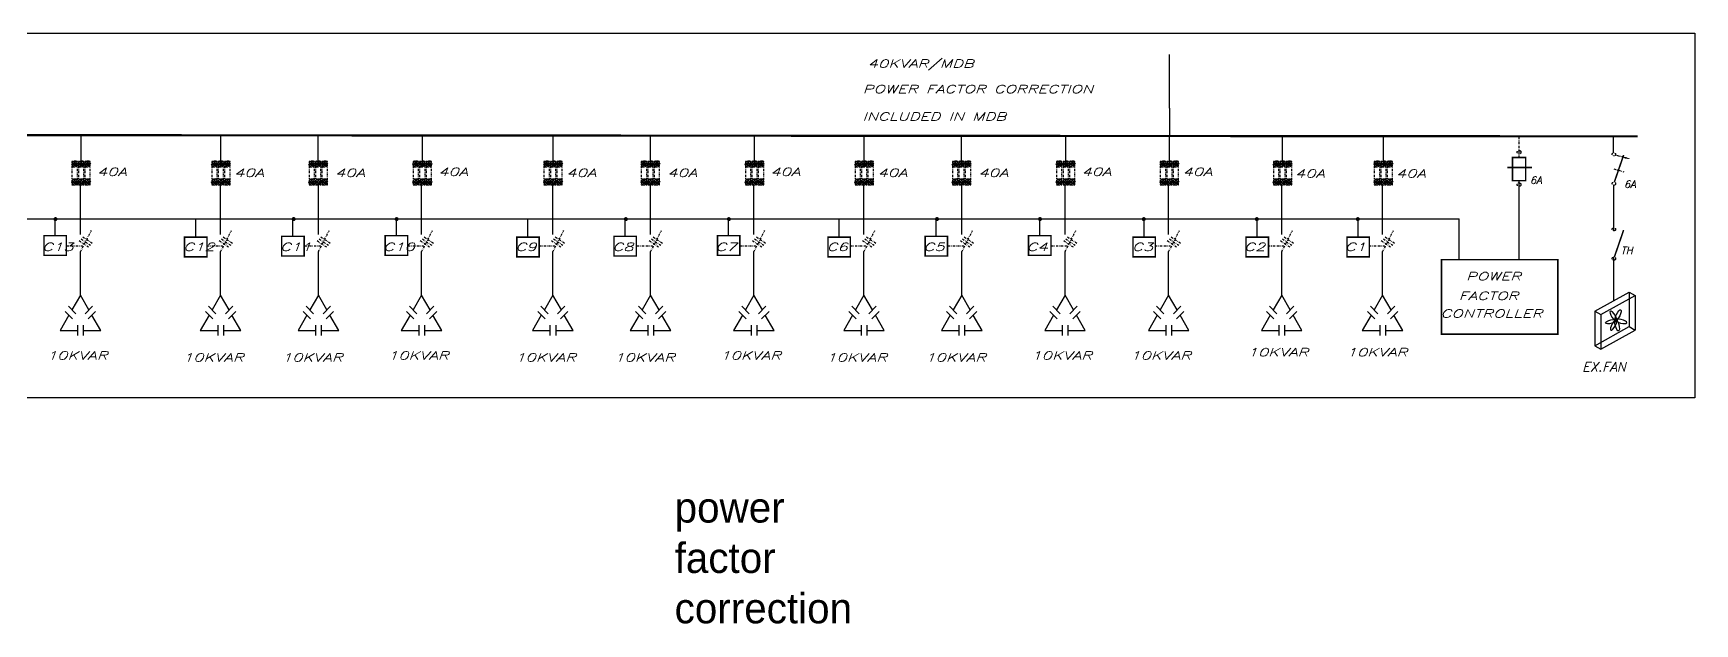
# Model space of a CAD drawing. Header units: metres. Extents: x 228 to 21688, y 132 to 9022.
# Drawn here: x 737.2 to 1135.9, y 254.5 to 396.2 of the extents above; entities that cross this region are included whole.
import ezdxf

# ---------------------------------------------------------------- set-up
doc = ezdxf.new("R2010")
doc.units = ezdxf.units.M
doc.header["$MEASUREMENT"] = 0
doc.linetypes.add('CONTINUA', pattern=[0])
doc.linetypes.add('DASHDOT', pattern=[1, 0.5, -0.25, 0, -0.25])
for name, color, linetype in [('1625', 7, 'DASHDOT'), ('AR-PUERTAS', 2, 'Continuous'), ('BODY', 7, 'Continuous'), ('DB', 3, 'Continuous'), ('E-quip', 2, 'Continuous'), ('LIGHT', 4, 'Continuous')]:
    doc.layers.add(name, color=color, linetype=linetype)
doc.styles.add('ITALICC', font='italicc')
doc.styles.add('STYLE100', font='romans.shx', dxfattribs={"width": 1.5, "oblique": 20, "height": 15})

# ---------------------------------------------------------------- blocks, each defined once
blk = doc.blocks.new('*X150')
at = {"color": 0, "linetype": 'Continuous'}
for p, q in [((6.81, 19.72), (7.08, 19.98)), ((6.82, 19.9), (6.9, 19.98)), ((7.15, 19.72), (6.89, 19.98)), ((7.13, 19.92), (7.06, 19.98)), ((7.08, 19.61), (6.81, 19.88)), ((6.9, 19.61), (6.82, 19.69)), ((6.88, 19.61), (7.15, 19.88)), ((7.06, 19.61), (7.12, 19.68))]:
    blk.add_line(p, q, dxfattribs=at)
blk = doc.blocks.new('A$C23905605')
at = {"linetype": 'Continuous'}
for p, q in [((0, 2.48), (2.25, 3.73)), ((0.39, 2.26), (2.64, 3.5)), ((2.25, 3.73), (2.25, 1.47)), ((0, 2.48), (0, 0.22)), ((0, 0.22), (2.25, 1.47)), ((0.39, 0), (2.64, 1.24))]:
    blk.add_line(p, q, dxfattribs=at)
at = {"layer": 'BODY', "linetype": 'Continuous'}
for p, q in [((2.25, 3.73), (2.64, 3.5)), ((2.64, 3.5), (2.64, 1.24)), ((0, 2.48), (0, 0.22)), ((0, 2.48), (0.39, 2.26)), ((0.39, 2.26), (0.39, 0)), ((2.25, 1.47), (2.64, 1.24)), ((0, 0.22), (0.39, 0))]:
    blk.add_line(p, q, dxfattribs=at)
at = {"layer": 'BODY', "linetype": 'Continuous', "const_width": 0.0735}
blk.add_lwpolyline([(1.32, 1.89, 1), (1.46, 1.89, 1)], format="xyb", close=True, dxfattribs=at)
at = {"layer": 'BODY', "linetype": 'Continuous', "extrusion": (0, 0, -1)}
for centre, major_axis in [((1.22, 2.15), (0.208, -0.336)), ((1.24, 1.59), (0.19, 0.346)), ((1.7, 1.82), (-0.383, 0.099))]:
    blk.add_ellipse(centre, major_axis=major_axis, ratio=0.297009, dxfattribs=at)
at = {"layer": 'BODY', "linetype": 'Continuous'}
for centre, major_axis in [((1.52, 2.22), (-0.177, -0.354)), ((1.08, 1.8), (0.384, 0.092)), ((1.45, 1.57), (-0.099, 0.383))]:
    blk.add_ellipse(centre, major_axis=major_axis, ratio=0.297009, dxfattribs=at)
blk = doc.blocks.new('A$C76A83806')
at = {"xscale": 0.3827515256249782, "yscale": 0.3827515256249782, "zscale": 0.3827515256249782}
blk.add_blockref('A$C23905605', (0, 0), dxfattribs=at)
blk = doc.blocks.new('PFC')
at = {"layer": 'DB', "linetype": 'CONTINUA', "ltscale": 5}
for p, q in [((0, 0), (-59, -102)), ((59, -102), (0, 0)), ((-105, -112), (-54, -163)), ((-84, -76), (-33, -128)), ((84, -76), (33, -128)), ((105, -112), (54, -163)), ((-80, -138), (-141, -244)), ((-20, -208), (-20, -280)), ((20, -208), (20, -280)), ((141, -244), (79, -138)), ((-141, -244), (-20, -244)), ((20, -244), (141, -244))]:
    blk.add_line(p, q, dxfattribs=at)

msp = doc.modelspace()

# ---------------------------------------------------------------- linework, layer by layer
at = {"layer": '1625', "color": 2}
for p, q in [((1093.79, 366.4), (1093.79, 371.47)), ((1117.68, 366.74), (1116.84, 366.98)), ((747.82, 365.46), (746.52, 365.46)), ((746.52, 365.46), (746.52, 359.86)), ((747.82, 359.86), (747.82, 365.46)), ((748.07, 365.46), (748.07, 359.86)), ((749.37, 365.46), (748.07, 365.46)), ((749.37, 359.86), (749.37, 365.46)), ((749.61, 365.46), (749.61, 359.86)), ((750.92, 365.46), (749.61, 365.46)), ((750.92, 359.86), (750.92, 365.46)), ((781.35, 365.46), (780.05, 365.46)), ((780.05, 365.46), (780.05, 359.86)), ((781.35, 359.86), (781.35, 365.46)), ((781.6, 365.46), (781.6, 359.86)), ((782.9, 365.46), (781.6, 365.46)), ((782.9, 359.86), (782.9, 365.46)), ((783.15, 365.46), (783.15, 359.86)), ((784.45, 365.46), (783.15, 365.46)), ((784.45, 359.86), (784.45, 365.46)), ((804.7, 365.46), (803.4, 365.46)), ((803.4, 365.46), (803.4, 359.86)), ((804.7, 359.86), (804.7, 365.46)), ((804.95, 365.46), (804.95, 359.86)), ((806.25, 365.46), (804.95, 365.46)), ((806.25, 359.86), (806.25, 365.46)), ((806.5, 365.46), (806.5, 359.86)), ((807.8, 365.46), (806.5, 365.46)), ((807.8, 359.86), (807.8, 365.46)), ((829.69, 365.46), (828.38, 365.46)), ((828.38, 365.46), (828.38, 359.86)), ((829.69, 359.86), (829.69, 365.46)), ((829.93, 365.46), (829.93, 359.86)), ((831.24, 365.46), (829.93, 365.46)), ((831.24, 359.86), (831.24, 365.46)), ((831.48, 365.46), (831.48, 359.86)), ((832.79, 365.46), (831.48, 365.46)), ((832.79, 359.86), (832.79, 365.46)), ((861.08, 365.46), (859.77, 365.46)), ((859.77, 365.46), (859.77, 359.86)), ((861.08, 359.86), (861.08, 365.46)), ((861.32, 365.46), (861.32, 359.86)), ((862.62, 365.46), (861.32, 365.46)), ((862.62, 359.86), (862.62, 365.46)), ((862.87, 365.46), (862.87, 359.86)), ((864.17, 365.46), (862.87, 365.46)), ((864.17, 359.86), (864.17, 365.46)), ((884.43, 365.46), (883.12, 365.46)), ((883.12, 365.46), (883.12, 359.86)), ((884.43, 359.86), (884.43, 365.46)), ((884.67, 365.46), (884.67, 359.86)), ((885.97, 365.46), (884.67, 365.46)), ((885.97, 359.86), (885.97, 365.46)), ((886.22, 365.46), (886.22, 359.86)), ((887.52, 365.46), (886.22, 365.46)), ((887.52, 359.86), (887.52, 365.46)), ((909.41, 365.46), (908.11, 365.46)), ((908.11, 365.46), (908.11, 359.86)), ((909.41, 359.86), (909.41, 365.46)), ((909.65, 365.46), (909.65, 359.86)), ((910.96, 365.46), (909.65, 365.46)), ((910.96, 359.86), (910.96, 365.46)), ((911.2, 365.46), (911.2, 359.86)), ((912.51, 365.46), (911.2, 365.46)), ((912.51, 359.86), (912.51, 365.46)), ((935.73, 365.46), (934.42, 365.46)), ((934.42, 365.46), (934.42, 359.86)), ((935.73, 359.86), (935.73, 365.46)), ((935.97, 365.46), (935.97, 359.86)), ((937.28, 365.46), (935.97, 365.46)), ((937.28, 359.86), (937.28, 365.46)), ((937.52, 365.46), (937.52, 359.86)), ((938.82, 365.46), (937.52, 365.46)), ((938.82, 359.86), (938.82, 365.46)), ((959.08, 365.46), (957.77, 365.46)), ((957.77, 365.46), (957.77, 359.86)), ((959.08, 359.86), (959.08, 365.46)), ((959.32, 365.46), (959.32, 359.86)), ((960.63, 365.46), (959.32, 365.46)), ((960.63, 359.86), (960.63, 365.46)), ((960.87, 365.46), (960.87, 359.86)), ((962.17, 365.46), (960.87, 365.46)), ((962.17, 359.86), (962.17, 365.46)), ((984.06, 365.46), (982.76, 365.46)), ((982.76, 365.46), (982.76, 359.86)), ((984.06, 359.86), (984.06, 365.46)), ((984.31, 365.46), (984.31, 359.86)), ((985.61, 365.46), (984.31, 365.46)), ((985.61, 359.86), (985.61, 365.46)), ((985.85, 365.46), (985.85, 359.86)), ((987.16, 365.46), (985.85, 365.46)), ((987.16, 359.86), (987.16, 365.46)), ((1008.97, 365.46), (1007.66, 365.46)), ((1007.66, 365.46), (1007.66, 359.86)), ((1008.97, 359.86), (1008.97, 365.46)), ((1009.21, 365.46), (1009.21, 359.86)), ((1010.52, 365.46), (1009.21, 365.46)), ((1010.52, 359.86), (1010.52, 365.46)), ((1010.76, 365.46), (1010.76, 359.86)), ((1012.06, 365.46), (1010.76, 365.46)), ((1012.06, 359.86), (1012.06, 365.46)), ((1034.78, 365.46), (1034.78, 359.86)), ((1036.09, 365.46), (1034.78, 365.46)), ((1036.09, 359.86), (1036.09, 365.46)), ((1037.64, 365.46), (1036.33, 365.46)), ((1036.33, 365.46), (1036.33, 359.86)), ((1037.64, 359.86), (1037.64, 365.46)), ((1039.18, 365.46), (1037.88, 365.46)), ((1037.88, 365.46), (1037.88, 359.86)), ((1039.18, 359.86), (1039.18, 365.46)), ((1059.01, 365.46), (1059.01, 359.86)), ((1060.31, 365.46), (1059.01, 365.46)), ((1060.31, 359.86), (1060.31, 365.46)), ((1061.86, 365.46), (1060.55, 365.46)), ((1060.55, 365.46), (1060.55, 359.86)), ((1061.86, 359.86), (1061.86, 365.46)), ((1063.41, 365.46), (1062.1, 365.46)), ((1062.1, 365.46), (1062.1, 359.86)), ((1063.41, 359.86), (1063.41, 365.46)), ((1116.51, 363.65), (1118.85, 362.95)), ((1119.17, 366.36), (1117.68, 366.74)), ((746.52, 359.86), (747.82, 359.86)), ((748.07, 359.86), (749.37, 359.86)), ((749.61, 359.86), (750.92, 359.86)), ((780.05, 359.86), (781.35, 359.86)), ((781.6, 359.86), (782.9, 359.86)), ((783.15, 359.86), (784.45, 359.86)), ((803.4, 359.86), (804.7, 359.86)), ((804.95, 359.86), (806.25, 359.86)), ((806.5, 359.86), (807.8, 359.86)), ((828.38, 359.86), (829.69, 359.86)), ((829.93, 359.86), (831.24, 359.86)), ((831.48, 359.86), (832.79, 359.86)), ((859.77, 359.86), (861.08, 359.86)), ((861.32, 359.86), (862.62, 359.86)), ((862.87, 359.86), (864.17, 359.86)), ((883.12, 359.86), (884.43, 359.86)), ((884.67, 359.86), (885.97, 359.86)), ((886.22, 359.86), (887.52, 359.86)), ((908.11, 359.86), (909.41, 359.86)), ((909.65, 359.86), (910.96, 359.86)), ((911.2, 359.86), (912.51, 359.86)), ((934.42, 359.86), (935.73, 359.86)), ((935.97, 359.86), (937.28, 359.86)), ((937.52, 359.86), (938.82, 359.86)), ((957.77, 359.86), (959.08, 359.86)), ((959.32, 359.86), (960.63, 359.86)), ((960.87, 359.86), (962.17, 359.86)), ((982.76, 359.86), (984.06, 359.86)), ((984.31, 359.86), (985.61, 359.86)), ((985.85, 359.86), (987.16, 359.86)), ((1007.66, 359.86), (1008.97, 359.86)), ((1009.21, 359.86), (1010.52, 359.86)), ((1010.76, 359.86), (1012.06, 359.86)), ((1034.78, 359.86), (1036.09, 359.86)), ((1036.33, 359.86), (1037.64, 359.86)), ((1037.88, 359.86), (1039.18, 359.86)), ((1059.01, 359.86), (1060.31, 359.86)), ((1060.55, 359.86), (1061.86, 359.86)), ((1062.1, 359.86), (1063.41, 359.86)), ((748.55, 343.76), (751.17, 348.89)), ((748.74, 346.85), (751, 345.33)), ((749.14, 347.36), (751.4, 345.83)), ((782.18, 343.76), (784.8, 348.89)), ((782.37, 346.85), (784.63, 345.33)), ((782.77, 347.36), (785.03, 345.83)), ((805.64, 343.76), (808.26, 348.89)), ((805.83, 346.85), (808.09, 345.33)), ((806.23, 347.36), (808.49, 345.83)), ((830.42, 343.76), (833.03, 348.89)), ((830.6, 346.85), (832.86, 345.33)), ((831, 347.36), (833.27, 345.83)), ((861.9, 343.76), (864.52, 348.89)), ((862.09, 346.85), (864.35, 345.33)), ((862.49, 347.36), (864.76, 345.83)), ((885.36, 343.76), (887.98, 348.89)), ((885.55, 346.85), (887.81, 345.33)), ((885.95, 347.36), (888.21, 345.83)), ((910.14, 343.76), (912.76, 348.89)), ((910.32, 346.85), (912.58, 345.33)), ((910.73, 347.36), (912.99, 345.83)), ((936.56, 343.76), (939.18, 348.89)), ((936.74, 346.85), (939, 345.33)), ((937.15, 347.36), (939.41, 345.83)), ((960.01, 343.76), (962.63, 348.89)), ((960.2, 346.85), (962.46, 345.33)), ((960.6, 347.36), (962.86, 345.83)), ((984.79, 343.76), (987.41, 348.89)), ((984.97, 346.85), (987.24, 345.33)), ((985.38, 347.36), (987.64, 345.83)), ((1009.66, 343.76), (1012.28, 348.89)), ((1009.84, 346.85), (1012.1, 345.33)), ((1010.25, 347.36), (1012.51, 345.83)), ((1036.78, 343.76), (1039.39, 348.89)), ((1036.96, 346.85), (1039.22, 345.33)), ((1037.37, 347.36), (1039.63, 345.83)), ((1061, 343.76), (1063.62, 348.89)), ((1061.19, 346.85), (1063.45, 345.33)), ((1061.59, 347.36), (1063.85, 345.83)), ((745.31, 345.19), (749.03, 345.19)), ((748.23, 346.45), (750.49, 344.93)), ((778.94, 345.19), (782.67, 345.19)), ((781.87, 346.45), (784.13, 344.93)), ((802.4, 345.19), (806.12, 345.19)), ((805.32, 346.45), (807.58, 344.93)), ((827.17, 345.19), (830.9, 345.19)), ((830.1, 346.45), (832.36, 344.93)), ((858.66, 345.19), (862.39, 345.19)), ((861.59, 346.45), (863.85, 344.93)), ((882.12, 345.19), (885.85, 345.19)), ((885.04, 346.45), (887.31, 344.93)), ((906.89, 345.19), (910.62, 345.19)), ((909.82, 346.45), (912.08, 344.93)), ((933.31, 345.19), (937.04, 345.19)), ((936.24, 346.45), (938.5, 344.93)), ((956.77, 345.19), (960.5, 345.19)), ((959.7, 346.45), (961.96, 344.93)), ((981.54, 345.19), (985.27, 345.19)), ((984.47, 346.45), (986.73, 344.93)), ((1006.41, 345.19), (1010.14, 345.19)), ((1009.34, 346.45), (1011.6, 344.93)), ((1033.53, 345.19), (1037.26, 345.19)), ((1036.46, 346.45), (1038.72, 344.93)), ((1057.76, 345.19), (1061.48, 345.19)), ((1060.68, 346.45), (1062.94, 344.93))]:
    msp.add_line(p, q, dxfattribs=at)
for points in [[(747.95, 364.81), (747.56, 365.49), (746.78, 365.49), (746.39, 364.81), (746.78, 364.13), (747.56, 364.13)], [(749.5, 364.81), (749.11, 365.49), (748.33, 365.49), (747.94, 364.81), (748.33, 364.13), (749.11, 364.13)], [(751.05, 364.81), (750.66, 365.49), (749.88, 365.49), (749.48, 364.81), (749.88, 364.13), (750.66, 364.13)], [(781.48, 364.81), (781.09, 365.49), (780.31, 365.49), (779.92, 364.81), (780.31, 364.13), (781.09, 364.13)], [(783.03, 364.81), (782.64, 365.49), (781.86, 365.49), (781.47, 364.81), (781.86, 364.13), (782.64, 364.13)], [(784.58, 364.81), (784.19, 365.49), (783.41, 365.49), (783.01, 364.81), (783.41, 364.13), (784.19, 364.13)], [(804.83, 364.81), (804.44, 365.49), (803.66, 365.49), (803.27, 364.81), (803.66, 364.13), (804.44, 364.13)], [(806.38, 364.81), (805.99, 365.49), (805.21, 365.49), (804.82, 364.81), (805.21, 364.13), (805.99, 364.13)], [(807.93, 364.81), (807.54, 365.49), (806.76, 365.49), (806.37, 364.81), (806.76, 364.13), (807.54, 364.13)], [(829.82, 364.81), (829.43, 365.49), (828.65, 365.49), (828.25, 364.81), (828.65, 364.13), (829.43, 364.13)], [(831.37, 364.81), (830.98, 365.49), (830.19, 365.49), (829.8, 364.81), (830.19, 364.13), (830.98, 364.13)], [(832.92, 364.81), (832.53, 365.49), (831.74, 365.49), (831.35, 364.81), (831.74, 364.13), (832.53, 364.13)], [(861.21, 364.81), (860.81, 365.49), (860.03, 365.49), (859.64, 364.81), (860.03, 364.13), (860.81, 364.13)], [(862.75, 364.81), (862.36, 365.49), (861.58, 365.49), (861.19, 364.81), (861.58, 364.13), (862.36, 364.13)], [(864.3, 364.81), (863.91, 365.49), (863.13, 365.49), (862.74, 364.81), (863.13, 364.13), (863.91, 364.13)], [(884.56, 364.81), (884.16, 365.49), (883.38, 365.49), (882.99, 364.81), (883.38, 364.13), (884.16, 364.13)], [(886.1, 364.81), (885.71, 365.49), (884.93, 365.49), (884.54, 364.81), (884.93, 364.13), (885.71, 364.13)], [(887.65, 364.81), (887.26, 365.49), (886.48, 365.49), (886.09, 364.81), (886.48, 364.13), (887.26, 364.13)], [(909.54, 364.81), (909.15, 365.49), (908.37, 365.49), (907.97, 364.81), (908.37, 364.13), (909.15, 364.13)], [(911.09, 364.81), (910.7, 365.49), (909.91, 365.49), (909.52, 364.81), (909.91, 364.13), (910.7, 364.13)], [(912.64, 364.81), (912.25, 365.49), (911.46, 365.49), (911.07, 364.81), (911.46, 364.13), (912.25, 364.13)], [(935.86, 364.81), (935.47, 365.49), (934.68, 365.49), (934.29, 364.81), (934.68, 364.13), (935.47, 364.13)], [(937.41, 364.81), (937.01, 365.49), (936.23, 365.49), (935.84, 364.81), (936.23, 364.13), (937.01, 364.13)], [(938.95, 364.81), (938.56, 365.49), (937.78, 365.49), (937.39, 364.81), (937.78, 364.13), (938.56, 364.13)], [(959.21, 364.81), (958.82, 365.49), (958.03, 365.49), (957.64, 364.81), (958.03, 364.13), (958.82, 364.13)], [(960.76, 364.81), (960.36, 365.49), (959.58, 365.49), (959.19, 364.81), (959.58, 364.13), (960.36, 364.13)], [(962.3, 364.81), (961.91, 365.49), (961.13, 365.49), (960.74, 364.81), (961.13, 364.13), (961.91, 364.13)], [(984.19, 364.81), (983.8, 365.49), (983.02, 365.49), (982.63, 364.81), (983.02, 364.13), (983.8, 364.13)], [(985.74, 364.81), (985.35, 365.49), (984.57, 365.49), (984.17, 364.81), (984.57, 364.13), (985.35, 364.13)], [(987.29, 364.81), (986.9, 365.49), (986.11, 365.49), (985.72, 364.81), (986.11, 364.13), (986.9, 364.13)], [(1009.1, 364.81), (1008.71, 365.49), (1007.92, 365.49), (1007.53, 364.81), (1007.92, 364.13), (1008.71, 364.13)], [(1010.65, 364.81), (1010.25, 365.49), (1009.47, 365.49), (1009.08, 364.81), (1009.47, 364.13), (1010.25, 364.13)], [(1012.19, 364.81), (1011.8, 365.49), (1011.02, 365.49), (1010.63, 364.81), (1011.02, 364.13), (1011.8, 364.13)], [(1036.22, 364.81), (1035.83, 365.49), (1035.04, 365.49), (1034.65, 364.81), (1035.04, 364.13), (1035.83, 364.13)], [(1037.77, 364.81), (1037.37, 365.49), (1036.59, 365.49), (1036.2, 364.81), (1036.59, 364.13), (1037.37, 364.13)], [(1039.31, 364.81), (1038.92, 365.49), (1038.14, 365.49), (1037.75, 364.81), (1038.14, 364.13), (1038.92, 364.13)], [(1060.44, 364.81), (1060.05, 365.49), (1059.27, 365.49), (1058.87, 364.81), (1059.27, 364.13), (1060.05, 364.13)], [(1061.99, 364.81), (1061.6, 365.49), (1060.81, 365.49), (1060.42, 364.81), (1060.81, 364.13), (1061.6, 364.13)], [(1063.54, 364.81), (1063.15, 365.49), (1062.36, 365.49), (1061.97, 364.81), (1062.36, 364.13), (1063.15, 364.13)], [(747.95, 360.51), (747.56, 361.19), (746.78, 361.19), (746.39, 360.51), (746.78, 359.83), (747.56, 359.83)], [(749.5, 360.51), (749.11, 361.19), (748.33, 361.19), (747.94, 360.51), (748.33, 359.83), (749.11, 359.83)], [(751.05, 360.51), (750.66, 361.19), (749.88, 361.19), (749.48, 360.51), (749.88, 359.83), (750.66, 359.83)], [(781.48, 360.51), (781.09, 361.19), (780.31, 361.19), (779.92, 360.51), (780.31, 359.83), (781.09, 359.83)], [(783.03, 360.51), (782.64, 361.19), (781.86, 361.19), (781.47, 360.51), (781.86, 359.83), (782.64, 359.83)], [(784.58, 360.51), (784.19, 361.19), (783.41, 361.19), (783.01, 360.51), (783.41, 359.83), (784.19, 359.83)], [(804.83, 360.51), (804.44, 361.19), (803.66, 361.19), (803.27, 360.51), (803.66, 359.83), (804.44, 359.83)], [(806.38, 360.51), (805.99, 361.19), (805.21, 361.19), (804.82, 360.51), (805.21, 359.83), (805.99, 359.83)], [(807.93, 360.51), (807.54, 361.19), (806.76, 361.19), (806.37, 360.51), (806.76, 359.83), (807.54, 359.83)], [(829.82, 360.51), (829.43, 361.19), (828.65, 361.19), (828.25, 360.51), (828.65, 359.83), (829.43, 359.83)], [(831.37, 360.51), (830.98, 361.19), (830.19, 361.19), (829.8, 360.51), (830.19, 359.83), (830.98, 359.83)], [(832.92, 360.51), (832.53, 361.19), (831.74, 361.19), (831.35, 360.51), (831.74, 359.83), (832.53, 359.83)], [(861.21, 360.51), (860.81, 361.19), (860.03, 361.19), (859.64, 360.51), (860.03, 359.83), (860.81, 359.83)], [(862.75, 360.51), (862.36, 361.19), (861.58, 361.19), (861.19, 360.51), (861.58, 359.83), (862.36, 359.83)], [(864.3, 360.51), (863.91, 361.19), (863.13, 361.19), (862.74, 360.51), (863.13, 359.83), (863.91, 359.83)], [(884.56, 360.51), (884.16, 361.19), (883.38, 361.19), (882.99, 360.51), (883.38, 359.83), (884.16, 359.83)], [(886.1, 360.51), (885.71, 361.19), (884.93, 361.19), (884.54, 360.51), (884.93, 359.83), (885.71, 359.83)], [(887.65, 360.51), (887.26, 361.19), (886.48, 361.19), (886.09, 360.51), (886.48, 359.83), (887.26, 359.83)], [(909.54, 360.51), (909.15, 361.19), (908.37, 361.19), (907.97, 360.51), (908.37, 359.83), (909.15, 359.83)], [(911.09, 360.51), (910.7, 361.19), (909.91, 361.19), (909.52, 360.51), (909.91, 359.83), (910.7, 359.83)], [(912.64, 360.51), (912.25, 361.19), (911.46, 361.19), (911.07, 360.51), (911.46, 359.83), (912.25, 359.83)], [(935.86, 360.51), (935.47, 361.19), (934.68, 361.19), (934.29, 360.51), (934.68, 359.83), (935.47, 359.83)], [(937.41, 360.51), (937.01, 361.19), (936.23, 361.19), (935.84, 360.51), (936.23, 359.83), (937.01, 359.83)], [(938.95, 360.51), (938.56, 361.19), (937.78, 361.19), (937.39, 360.51), (937.78, 359.83), (938.56, 359.83)], [(959.21, 360.51), (958.82, 361.19), (958.03, 361.19), (957.64, 360.51), (958.03, 359.83), (958.82, 359.83)], [(960.76, 360.51), (960.36, 361.19), (959.58, 361.19), (959.19, 360.51), (959.58, 359.83), (960.36, 359.83)], [(962.3, 360.51), (961.91, 361.19), (961.13, 361.19), (960.74, 360.51), (961.13, 359.83), (961.91, 359.83)], [(984.19, 360.51), (983.8, 361.19), (983.02, 361.19), (982.63, 360.51), (983.02, 359.83), (983.8, 359.83)], [(985.74, 360.51), (985.35, 361.19), (984.57, 361.19), (984.17, 360.51), (984.57, 359.83), (985.35, 359.83)], [(987.29, 360.51), (986.9, 361.19), (986.11, 361.19), (985.72, 360.51), (986.11, 359.83), (986.9, 359.83)], [(1009.1, 360.51), (1008.71, 361.19), (1007.92, 361.19), (1007.53, 360.51), (1007.92, 359.83), (1008.71, 359.83)], [(1010.65, 360.51), (1010.25, 361.19), (1009.47, 361.19), (1009.08, 360.51), (1009.47, 359.83), (1010.25, 359.83)], [(1012.19, 360.51), (1011.8, 361.19), (1011.02, 361.19), (1010.63, 360.51), (1011.02, 359.83), (1011.8, 359.83)], [(1036.22, 360.51), (1035.83, 361.19), (1035.04, 361.19), (1034.65, 360.51), (1035.04, 359.83), (1035.83, 359.83)], [(1037.77, 360.51), (1037.37, 361.19), (1036.59, 361.19), (1036.2, 360.51), (1036.59, 359.83), (1037.37, 359.83)], [(1039.31, 360.51), (1038.92, 361.19), (1038.14, 361.19), (1037.75, 360.51), (1038.14, 359.83), (1038.92, 359.83)], [(1060.44, 360.51), (1060.05, 361.19), (1059.27, 361.19), (1058.87, 360.51), (1059.27, 359.83), (1060.05, 359.83)], [(1061.99, 360.51), (1061.6, 361.19), (1060.81, 361.19), (1060.42, 360.51), (1060.81, 359.83), (1061.6, 359.83)], [(1063.54, 360.51), (1063.15, 361.19), (1062.36, 361.19), (1061.97, 360.51), (1062.36, 359.83), (1063.15, 359.83)]]:
    msp.add_lwpolyline(points, close=True, dxfattribs=at)
at = {"layer": '1625', "color": 2, "const_width": 0.441}
for points in [[(742.3, 351.62, 1), (742.82, 351.62, 1)], [(799.45, 351.62, 1), (799.97, 351.62, 1)], [(824.17, 351.62, 1), (824.68, 351.62, 1)], [(879.17, 351.62, 1), (879.69, 351.62, 1)], [(903.89, 351.62, 1), (904.41, 351.62, 1)], [(953.82, 351.62, 1), (954.34, 351.62, 1)], [(978.54, 351.62, 1), (979.06, 351.62, 1)], [(1003.44, 351.62, 1), (1003.96, 351.62, 1)], [(1030.56, 351.62, 1), (1031.08, 351.62, 1)], [(1054.79, 351.62, 1), (1055.3, 351.62, 1)]]:
    msp.add_lwpolyline(points, format="xyb", close=True, dxfattribs=at)
at = {"layer": '1625', "color": 2}
for centre, radius in [((1093.74, 367.69), 0.444), ((1116.49, 367.16), 0.4), ((747.2, 364.79), 0.289), ((748.75, 364.79), 0.289), ((750.3, 364.79), 0.289), ((780.73, 364.79), 0.289), ((782.28, 364.79), 0.289), ((783.83, 364.79), 0.289), ((804.08, 364.79), 0.289), ((805.63, 364.79), 0.289), ((807.18, 364.79), 0.289), ((829.07, 364.79), 0.289), ((830.61, 364.79), 0.289), ((832.16, 364.79), 0.289), ((860.45, 364.79), 0.289), ((862, 364.79), 0.289), ((863.55, 364.79), 0.289), ((883.8, 364.79), 0.289), ((885.35, 364.79), 0.289), ((886.9, 364.79), 0.289), ((908.79, 364.79), 0.289), ((910.33, 364.79), 0.289), ((911.88, 364.79), 0.289), ((935.1, 364.79), 0.289), ((936.65, 364.79), 0.289), ((938.2, 364.79), 0.289), ((958.45, 364.79), 0.289), ((960, 364.79), 0.289), ((961.55, 364.79), 0.289), ((983.44, 364.79), 0.289), ((984.99, 364.79), 0.289), ((986.54, 364.79), 0.289), ((1008.34, 364.79), 0.289), ((1009.89, 364.79), 0.289), ((1011.44, 364.79), 0.289), ((1035.46, 364.79), 0.289), ((1037.01, 364.79), 0.289), ((1038.56, 364.79), 0.289), ((1059.69, 364.79), 0.289), ((1061.24, 364.79), 0.289), ((1062.78, 364.79), 0.289), ((747.2, 360.49), 0.289), ((748.75, 360.49), 0.289), ((750.3, 360.49), 0.289), ((780.73, 360.49), 0.289), ((782.28, 360.49), 0.289), ((783.83, 360.49), 0.289), ((804.08, 360.49), 0.289), ((805.63, 360.49), 0.289), ((807.18, 360.49), 0.289), ((829.07, 360.49), 0.289), ((830.61, 360.49), 0.289), ((832.16, 360.49), 0.289), ((860.45, 360.49), 0.289), ((862, 360.49), 0.289), ((863.55, 360.49), 0.289), ((883.8, 360.49), 0.289), ((885.35, 360.49), 0.289), ((886.9, 360.49), 0.289), ((908.79, 360.49), 0.289), ((910.33, 360.49), 0.289), ((911.88, 360.49), 0.289), ((935.1, 360.49), 0.289), ((936.65, 360.49), 0.289), ((938.2, 360.49), 0.289), ((958.45, 360.49), 0.289), ((960, 360.49), 0.289), ((961.55, 360.49), 0.289), ((983.44, 360.49), 0.289), ((984.99, 360.49), 0.289), ((986.54, 360.49), 0.289), ((1008.34, 360.49), 0.289), ((1009.89, 360.49), 0.289), ((1011.44, 360.49), 0.289), ((1035.46, 360.49), 0.289), ((1037.01, 360.49), 0.289), ((1038.56, 360.49), 0.289), ((1059.69, 360.49), 0.289), ((1061.24, 360.49), 0.289), ((1062.78, 360.49), 0.289), ((1093.74, 359.89), 0.444), ((1116.49, 360.14), 0.4), ((1116.49, 349.17), 0.4), ((1116.49, 342.15), 0.4)]:
    msp.add_circle(centre, radius, dxfattribs=at)
msp.add_solid([(1119.23, 366.58), (1119.11, 366.13), (1120.51, 366.02)], dxfattribs=at)
at = {"layer": 'DB', "linetype": 'Continuous', "ltscale": 5}
for p, q in [((1009.87, 378.26), (1009.87, 391.09)), ((1009.87, 378.26), (1009.87, 371.73)), ((748.73, 364.13), (748.73, 371.79)), ((782.26, 364.13), (782.26, 371.79)), ((805.61, 364.13), (805.61, 371.79)), ((830.59, 364.13), (830.59, 371.79)), ((861.98, 364.13), (861.98, 371.79)), ((885.33, 364.13), (885.33, 371.79)), ((910.31, 364.13), (910.31, 371.79)), ((936.63, 364.13), (936.63, 371.79)), ((959.98, 364.13), (959.98, 371.79)), ((984.96, 364.13), (984.96, 371.79)), ((1009.87, 364.13), (1009.87, 371.79)), ((1036.99, 364.13), (1036.99, 371.79)), ((1061.21, 364.13), (1061.21, 371.79)), ((1116.41, 367.55), (1116.41, 371.47)), ((748.55, 347.94), (748.55, 360.13)), ((782.18, 347.94), (782.18, 360.13)), ((805.64, 347.94), (805.64, 360.13)), ((830.41, 347.94), (830.41, 360.13)), ((861.9, 347.94), (861.9, 360.13)), ((885.36, 347.94), (885.36, 360.13)), ((910.14, 347.94), (910.14, 360.13)), ((936.56, 347.94), (936.56, 360.13)), ((960.01, 347.94), (960.01, 360.13)), ((984.79, 347.94), (984.79, 360.13)), ((1009.66, 347.94), (1009.66, 360.13)), ((1036.78, 347.94), (1036.78, 360.13)), ((1061, 347.94), (1061, 360.13)), ((1093.79, 341.87), (1093.79, 360.83)), ((1116.39, 359.75), (1116.39, 348.78)), ((694.36, 351.66), (1079.36, 351.66)), ((742.49, 347.64), (742.49, 351.66)), ((776.22, 347.28), (776.22, 351.66)), ((799.54, 347.5), (799.54, 351.66)), ((824.36, 347.64), (824.36, 351.66)), ((855.94, 347.28), (855.94, 351.66)), ((879.26, 347.5), (879.26, 351.66)), ((904.08, 347.64), (904.08, 351.66)), ((930.6, 347.28), (930.6, 351.66)), ((953.91, 347.5), (953.91, 351.66)), ((978.73, 347.64), (978.73, 351.66)), ((1003.8, 347.28), (1003.8, 351.66)), ((1030.91, 347.28), (1030.91, 351.66)), ((1055.14, 347.28), (1055.14, 351.66)), ((1079.36, 341.87), (1079.36, 351.66)), ((748.55, 333.33), (748.55, 343.82)), ((782.18, 333.33), (782.18, 343.82)), ((805.64, 333.33), (805.64, 343.82)), ((830.41, 333.33), (830.41, 343.82)), ((861.9, 333.33), (861.9, 343.82)), ((885.36, 333.33), (885.36, 343.82)), ((910.14, 333.33), (910.14, 343.82)), ((936.56, 333.33), (936.56, 343.82)), ((960.01, 333.33), (960.01, 343.82)), ((984.79, 333.33), (984.79, 343.82)), ((1009.66, 333.33), (1009.66, 343.82)), ((1036.78, 333.33), (1036.78, 343.82)), ((1061, 333.33), (1061, 343.82)), ((1116.39, 342.54), (1116.39, 332.18))]:
    msp.add_line(p, q, dxfattribs=at)
at = {"layer": 'DB'}
msp.add_lwpolyline([(668.85, 396.22), (1135.9, 396.22), (1135.9, 308.75), (668.85, 308.75)], close=True, dxfattribs=at)
at = {"layer": 'E-quip'}
for points, const_width in [([(700.39, 371.79), (1122.19, 371.47)], 0.529), ([(1116.61, 360.52), (1118.83, 366.98)], 0.36), ([(1096.82, 364.02), (1090.9, 364.02)], 0.36), ([(1116.61, 342.53), (1118.83, 348.99)], 0.36)]:
    msp.add_lwpolyline(points, dxfattribs=dict(at, const_width=const_width))
at = {"layer": 'E-quip', "const_width": 0.36}
for points in [[(1095.34, 366.4), (1092.15, 366.4), (1092.15, 360.83), (1095.34, 360.83)], [(739.81, 347.64), (745.18, 347.64), (745.18, 342.92), (739.81, 342.92)], [(773.53, 347.28), (778.91, 347.28), (778.91, 342.56), (773.53, 342.56)], [(796.85, 347.5), (802.23, 347.5), (802.23, 342.78), (796.85, 342.78)], [(821.67, 347.64), (827.05, 347.64), (827.05, 342.92), (821.67, 342.92)], [(853.26, 347.28), (858.63, 347.28), (858.63, 342.56), (853.26, 342.56)], [(876.57, 347.5), (881.95, 347.5), (881.95, 342.78), (876.57, 342.78)], [(901.39, 347.64), (906.77, 347.64), (906.77, 342.92), (901.39, 342.92)], [(927.91, 347.28), (933.28, 347.28), (933.28, 342.56), (927.91, 342.56)], [(951.22, 347.5), (956.6, 347.5), (956.6, 342.78), (951.22, 342.78)], [(976.04, 347.64), (981.42, 347.64), (981.42, 342.92), (976.04, 342.92)], [(1001.11, 347.28), (1006.48, 347.28), (1006.48, 342.56), (1001.11, 342.56)], [(1028.23, 347.28), (1033.6, 347.28), (1033.6, 342.56), (1028.23, 342.56)], [(1052.45, 347.28), (1057.83, 347.28), (1057.83, 342.56), (1052.45, 342.56)], [(1103.05, 341.87), (1103.05, 341.87), (1075.13, 341.87), (1075.13, 341.87), (1075.13, 324.01), (1075.13, 324.01), (1103.05, 324.01), (1103.05, 324.01)]]:
    msp.add_lwpolyline(points, close=True, dxfattribs=at)

# ---------------------------------------------------------------- block references
at = {"layer": '1625', "color": 2}
for name, p, xscale, yscale, zscale in [('*X150', (722.04, 293.61), 3.600617847533055, 3.600617847533055, 3.600617847533055), ('*X150', (723.59, 293.61), 3.600617847533055, 3.600617847533055, 3.600617847533055), ('*X150', (725.14, 293.61), 3.600617847533055, 3.600617847533055, 3.600617847533055), ('*X150', (755.57, 293.61), 3.600617847533055, 3.600617847533055, 3.600617847533055), ('*X150', (757.12, 293.61), 3.600617847533055, 3.600617847533055, 3.600617847533055), ('*X150', (758.67, 293.61), 3.600617847533055, 3.600617847533055, 3.600617847533055), ('*X150', (778.92, 293.61), 3.600617847533055, 3.600617847533055, 3.600617847533055), ('*X150', (780.47, 293.61), 3.600617847533055, 3.600617847533055, 3.600617847533055), ('*X150', (782.02, 293.61), 3.600617847533055, 3.600617847533055, 3.600617847533055), ('*X150', (803.91, 293.61), 3.600617847533055, 3.600617847533055, 3.600617847533055), ('*X150', (805.46, 293.61), 3.600617847533055, 3.600617847533055, 3.600617847533055), ('*X150', (807, 293.61), 3.600617847533055, 3.600617847533055, 3.600617847533055), ('*X150', (835.29, 293.61), 3.600617847533055, 3.600617847533055, 3.600617847533055), ('*X150', (836.84, 293.61), 3.600617847533055, 3.600617847533055, 3.600617847533055), ('*X150', (838.39, 293.61), 3.600617847533055, 3.600617847533055, 3.600617847533055), ('*X150', (858.64, 293.61), 3.600617847533055, 3.600617847533055, 3.600617847533055), ('*X150', (860.19, 293.61), 3.600617847533055, 3.600617847533055, 3.600617847533055), ('*X150', (861.74, 293.61), 3.600617847533055, 3.600617847533055, 3.600617847533055), ('*X150', (883.63, 293.61), 3.600617847533055, 3.600617847533055, 3.600617847533055), ('*X150', (885.18, 293.61), 3.600617847533055, 3.600617847533055, 3.600617847533055), ('*X150', (886.72, 293.61), 3.600617847533055, 3.600617847533055, 3.600617847533055), ('*X150', (909.94, 293.61), 3.600617847533055, 3.600617847533055, 3.600617847533055), ('*X150', (911.49, 293.61), 3.600617847533055, 3.600617847533055, 3.600617847533055), ('*X150', (913.04, 293.61), 3.600617847533055, 3.600617847533055, 3.600617847533055), ('*X150', (933.29, 293.61), 3.600617847533055, 3.600617847533055, 3.600617847533055), ('*X150', (934.84, 293.61), 3.600617847533055, 3.600617847533055, 3.600617847533055), ('*X150', (936.39, 293.61), 3.600617847533055, 3.600617847533055, 3.600617847533055), ('*X150', (958.28, 293.61), 3.600617847533055, 3.600617847533055, 3.600617847533055), ('*X150', (959.83, 293.61), 3.600617847533055, 3.600617847533055, 3.600617847533055), ('*X150', (961.38, 293.61), 3.600617847533055, 3.600617847533055, 3.600617847533055), ('*X150', (983.18, 293.61), 3.600617847533055, 3.600617847533055, 3.600617847533055), ('*X150', (984.73, 293.61), 3.600617847533055, 3.600617847533055, 3.600617847533055), ('*X150', (986.28, 293.61), 3.600617847533055, 3.600617847533055, 3.600617847533055), ('*X150', (1010.3, 293.61), 3.600617847533055, 3.600617847533055, 3.600617847533055), ('*X150', (1011.85, 293.61), 3.600617847533055, 3.600617847533055, 3.600617847533055), ('*X150', (1013.4, 293.61), 3.600617847533055, 3.600617847533055, 3.600617847533055), ('*X150', (1034.53, 293.61), 3.600617847533055, 3.600617847533055, 3.600617847533055), ('*X150', (1036.08, 293.61), 3.600617847533055, 3.600617847533055, 3.600617847533055), ('*X150', (1037.62, 293.61), 3.600617847533055, 3.600617847533055, 3.600617847533055), ('*X150', (722.04, 289.31), 3.600617847533055, 3.600617847533055, 3.600617847533055), ('*X150', (723.59, 289.31), 3.600617847533055, 3.600617847533055, 3.600617847533055), ('*X150', (725.14, 289.31), 3.600617847533055, 3.600617847533055, 3.600617847533055), ('*X150', (755.57, 289.31), 3.600617847533055, 3.600617847533055, 3.600617847533055), ('*X150', (757.12, 289.31), 3.600617847533055, 3.600617847533055, 3.600617847533055), ('*X150', (758.67, 289.31), 3.600617847533055, 3.600617847533055, 3.600617847533055), ('*X150', (778.92, 289.31), 3.600617847533055, 3.600617847533055, 3.600617847533055), ('*X150', (780.47, 289.31), 3.600617847533055, 3.600617847533055, 3.600617847533055), ('*X150', (782.02, 289.31), 3.600617847533055, 3.600617847533055, 3.600617847533055), ('*X150', (803.91, 289.31), 3.600617847533055, 3.600617847533055, 3.600617847533055), ('*X150', (805.46, 289.31), 3.600617847533055, 3.600617847533055, 3.600617847533055), ('*X150', (807, 289.31), 3.600617847533055, 3.600617847533055, 3.600617847533055), ('*X150', (835.29, 289.31), 3.600617847533055, 3.600617847533055, 3.600617847533055), ('*X150', (836.84, 289.31), 3.600617847533055, 3.600617847533055, 3.600617847533055), ('*X150', (838.39, 289.31), 3.600617847533055, 3.600617847533055, 3.600617847533055), ('*X150', (858.64, 289.31), 3.600617847533055, 3.600617847533055, 3.600617847533055), ('*X150', (860.19, 289.31), 3.600617847533055, 3.600617847533055, 3.600617847533055), ('*X150', (861.74, 289.31), 3.600617847533055, 3.600617847533055, 3.600617847533055), ('*X150', (883.63, 289.31), 3.600617847533055, 3.600617847533055, 3.600617847533055), ('*X150', (885.18, 289.31), 3.600617847533055, 3.600617847533055, 3.600617847533055), ('*X150', (886.72, 289.31), 3.600617847533055, 3.600617847533055, 3.600617847533055), ('*X150', (909.94, 289.31), 3.600617847533055, 3.600617847533055, 3.600617847533055), ('*X150', (911.49, 289.31), 3.600617847533055, 3.600617847533055, 3.600617847533055), ('*X150', (913.04, 289.31), 3.600617847533055, 3.600617847533055, 3.600617847533055), ('*X150', (933.29, 289.31), 3.600617847533055, 3.600617847533055, 3.600617847533055), ('*X150', (934.84, 289.31), 3.600617847533055, 3.600617847533055, 3.600617847533055), ('*X150', (936.39, 289.31), 3.600617847533055, 3.600617847533055, 3.600617847533055), ('*X150', (958.28, 289.31), 3.600617847533055, 3.600617847533055, 3.600617847533055), ('*X150', (959.83, 289.31), 3.600617847533055, 3.600617847533055, 3.600617847533055), ('*X150', (961.38, 289.31), 3.600617847533055, 3.600617847533055, 3.600617847533055), ('*X150', (983.18, 289.31), 3.600617847533055, 3.600617847533055, 3.600617847533055), ('*X150', (984.73, 289.31), 3.600617847533055, 3.600617847533055, 3.600617847533055), ('*X150', (986.28, 289.31), 3.600617847533055, 3.600617847533055, 3.600617847533055), ('*X150', (1010.3, 289.31), 3.600617847533055, 3.600617847533055, 3.600617847533055), ('*X150', (1011.85, 289.31), 3.600617847533055, 3.600617847533055, 3.600617847533055), ('*X150', (1013.4, 289.31), 3.600617847533055, 3.600617847533055, 3.600617847533055), ('*X150', (1034.53, 289.31), 3.600617847533055, 3.600617847533055, 3.600617847533055), ('*X150', (1036.08, 289.31), 3.600617847533055, 3.600617847533055, 3.600617847533055), ('*X150', (1037.62, 289.31), 3.600617847533055, 3.600617847533055, 3.600617847533055), ('A$C76A83806', (1111.92, 320.41), 9.60164759342148, 9.60164759342148, 9.60164759342148)]:
    msp.add_blockref(name, p, dxfattribs=dict(at, xscale=xscale, yscale=yscale, zscale=zscale))
at = {"layer": 'DB', "linetype": 'Continuous', "ltscale": 5, "xscale": 0.03456593133637322, "yscale": 0.03456593133637322, "zscale": 0.03456593133637322}
for p in [(748.55, 333.33), (782.18, 333.33), (805.64, 333.33), (830.41, 333.33), (861.9, 333.33), (885.36, 333.33), (910.14, 333.33), (936.56, 333.33), (960.01, 333.33), (984.79, 333.33), (1009.66, 333.33), (1036.78, 333.33), (1061, 333.33)]:
    msp.add_blockref('PFC', p, dxfattribs=at)

# ---------------------------------------------------------------- texts
at = {"layer": '1625', "color": 2, "style": 'ITALICC'}
for s, height, p in [('6A', 1.737, (1096.37, 360.11)), ('6A', 1.737, (1118.93, 359.13)), ('TH', 1.737, (1118.16, 343.24)), ('EX.FAN', 2.271, (1108.92, 315.04))]:
    msp.add_text(s, height=height, dxfattribs=at).set_placement(p)
at = {"layer": 'AR-PUERTAS', "insert": (891.12, 286.04, -19.85), "char_height": 7.2516, "attachment_point": 1}
msp.add_mtext_dynamic_manual_height_columns('power factor correction', width=23.6448, gutter_width=36.26, heights=[0], dxfattribs=at)
at = {"layer": 'LIGHT', "linetype": 'Continuous', "style": 'STYLE100', "oblique": 20, "width": 1.5}
for s, height, p in [('40KVAR/MDB', 1.92, (937.45, 387.96)), ('POWER FACTOR CORRECTION', 1.9203, (936.23, 381.86)), ('INCLUDED IN MDB', 1.9203, (936.2, 375.26)), ('40A', 1.92, (752.52, 362.02)), ('40A', 1.92, (785.43, 361.78)), ('40A', 1.92, (809.65, 361.78)), ('40A', 1.92, (834.39, 362.02)), ('40A', 1.92, (865.15, 361.78)), ('40A', 1.92, (889.37, 361.78)), ('40A', 1.92, (914.11, 362.02)), ('40A', 1.92, (939.8, 361.78)), ('40A', 1.92, (964.02, 361.78)), ('40A', 1.92, (988.76, 362.02)), ('40A', 1.92, (1012.99, 362.02)), ('40A', 1.92, (1039.97, 361.6)), ('40A', 1.92, (1064.19, 361.6)), ('C13', 1.92, (739.35, 343.98)), ('C12', 1.92, (773.24, 343.98)), ('C11', 1.92, (796.47, 343.98)), ('C10', 1.92, (821.22, 343.98)), ('C9', 1.92, (852.96, 343.98)), ('C8', 1.92, (876.19, 343.98)), ('C7', 1.92, (900.94, 343.98)), ('C6', 1.92, (927.61, 343.98)), ('C5', 1.92, (950.84, 343.98)), ('C4', 1.92, (975.59, 343.98)), ('C3', 1.92, (1000.87, 343.98)), ('C2', 1.92, (1027.78, 343.98)), ('C1', 1.92, (1051.96, 343.98)), ('POWER ', 1.92, (1081, 336.93)), (' FACTOR', 1.92, (1077.26, 332.24)), ('CONTROLLER', 1.92, (1074.91, 327.99)), ('10KVAR', 1.92, (740.48, 317.92)), ('10KVAR', 1.92, (773.14, 317.44)), ('10KVAR', 1.92, (796.88, 317.44)), ('10KVAR', 1.92, (822.34, 317.92)), ('10KVAR', 1.92, (852.86, 317.44)), ('10KVAR', 1.92, (876.6, 317.44)), ('10KVAR', 1.92, (902.06, 317.92)), ('10KVAR', 1.92, (927.51, 317.44)), ('10KVAR', 1.92, (951.25, 317.44)), ('10KVAR', 1.92, (976.72, 317.92)), ('10KVAR', 1.92, (1000.46, 317.92)), ('10KVAR', 1.92, (1028.62, 318.69)), ('10KVAR', 1.92, (1052.37, 318.69))]:
    msp.add_text(s, height=height, dxfattribs=at).set_placement(p)

doc.saveas('drawing.dxf')
